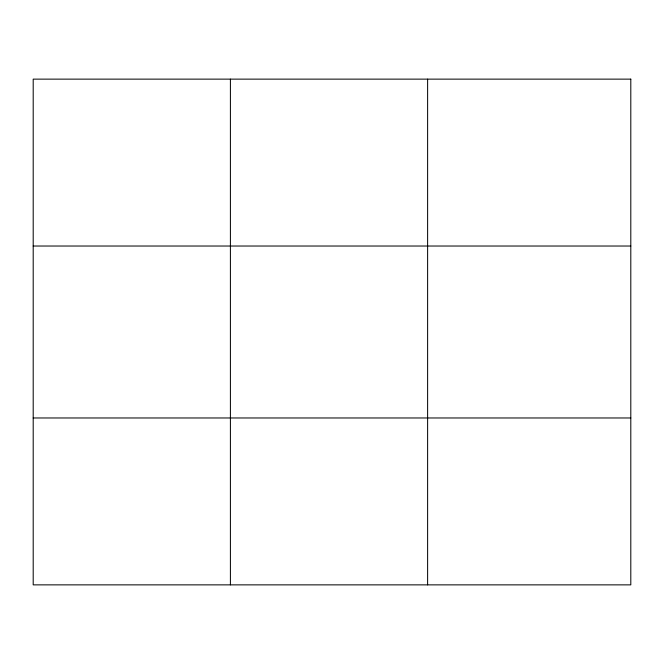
<?xml version="1.0" encoding="UTF-8"?>
<svg xmlns="http://www.w3.org/2000/svg" width="664" height="664" viewBox="0 0 664 664"><rect width="100%" height="100%" fill="white"/><g stroke="black" fill="none" stroke-linecap="round" stroke-linejoin="round"><path stroke-width="1" d="M230.408 79.132L230.408 584.868M427.616 79.132L427.616 584.868M33.2 246.029L630.8 246.029M33.2 417.971L630.8 417.971M630.8 79.132L33.2 79.132L33.2 584.868L630.8 584.868L630.8 79.132"/></g></svg>
